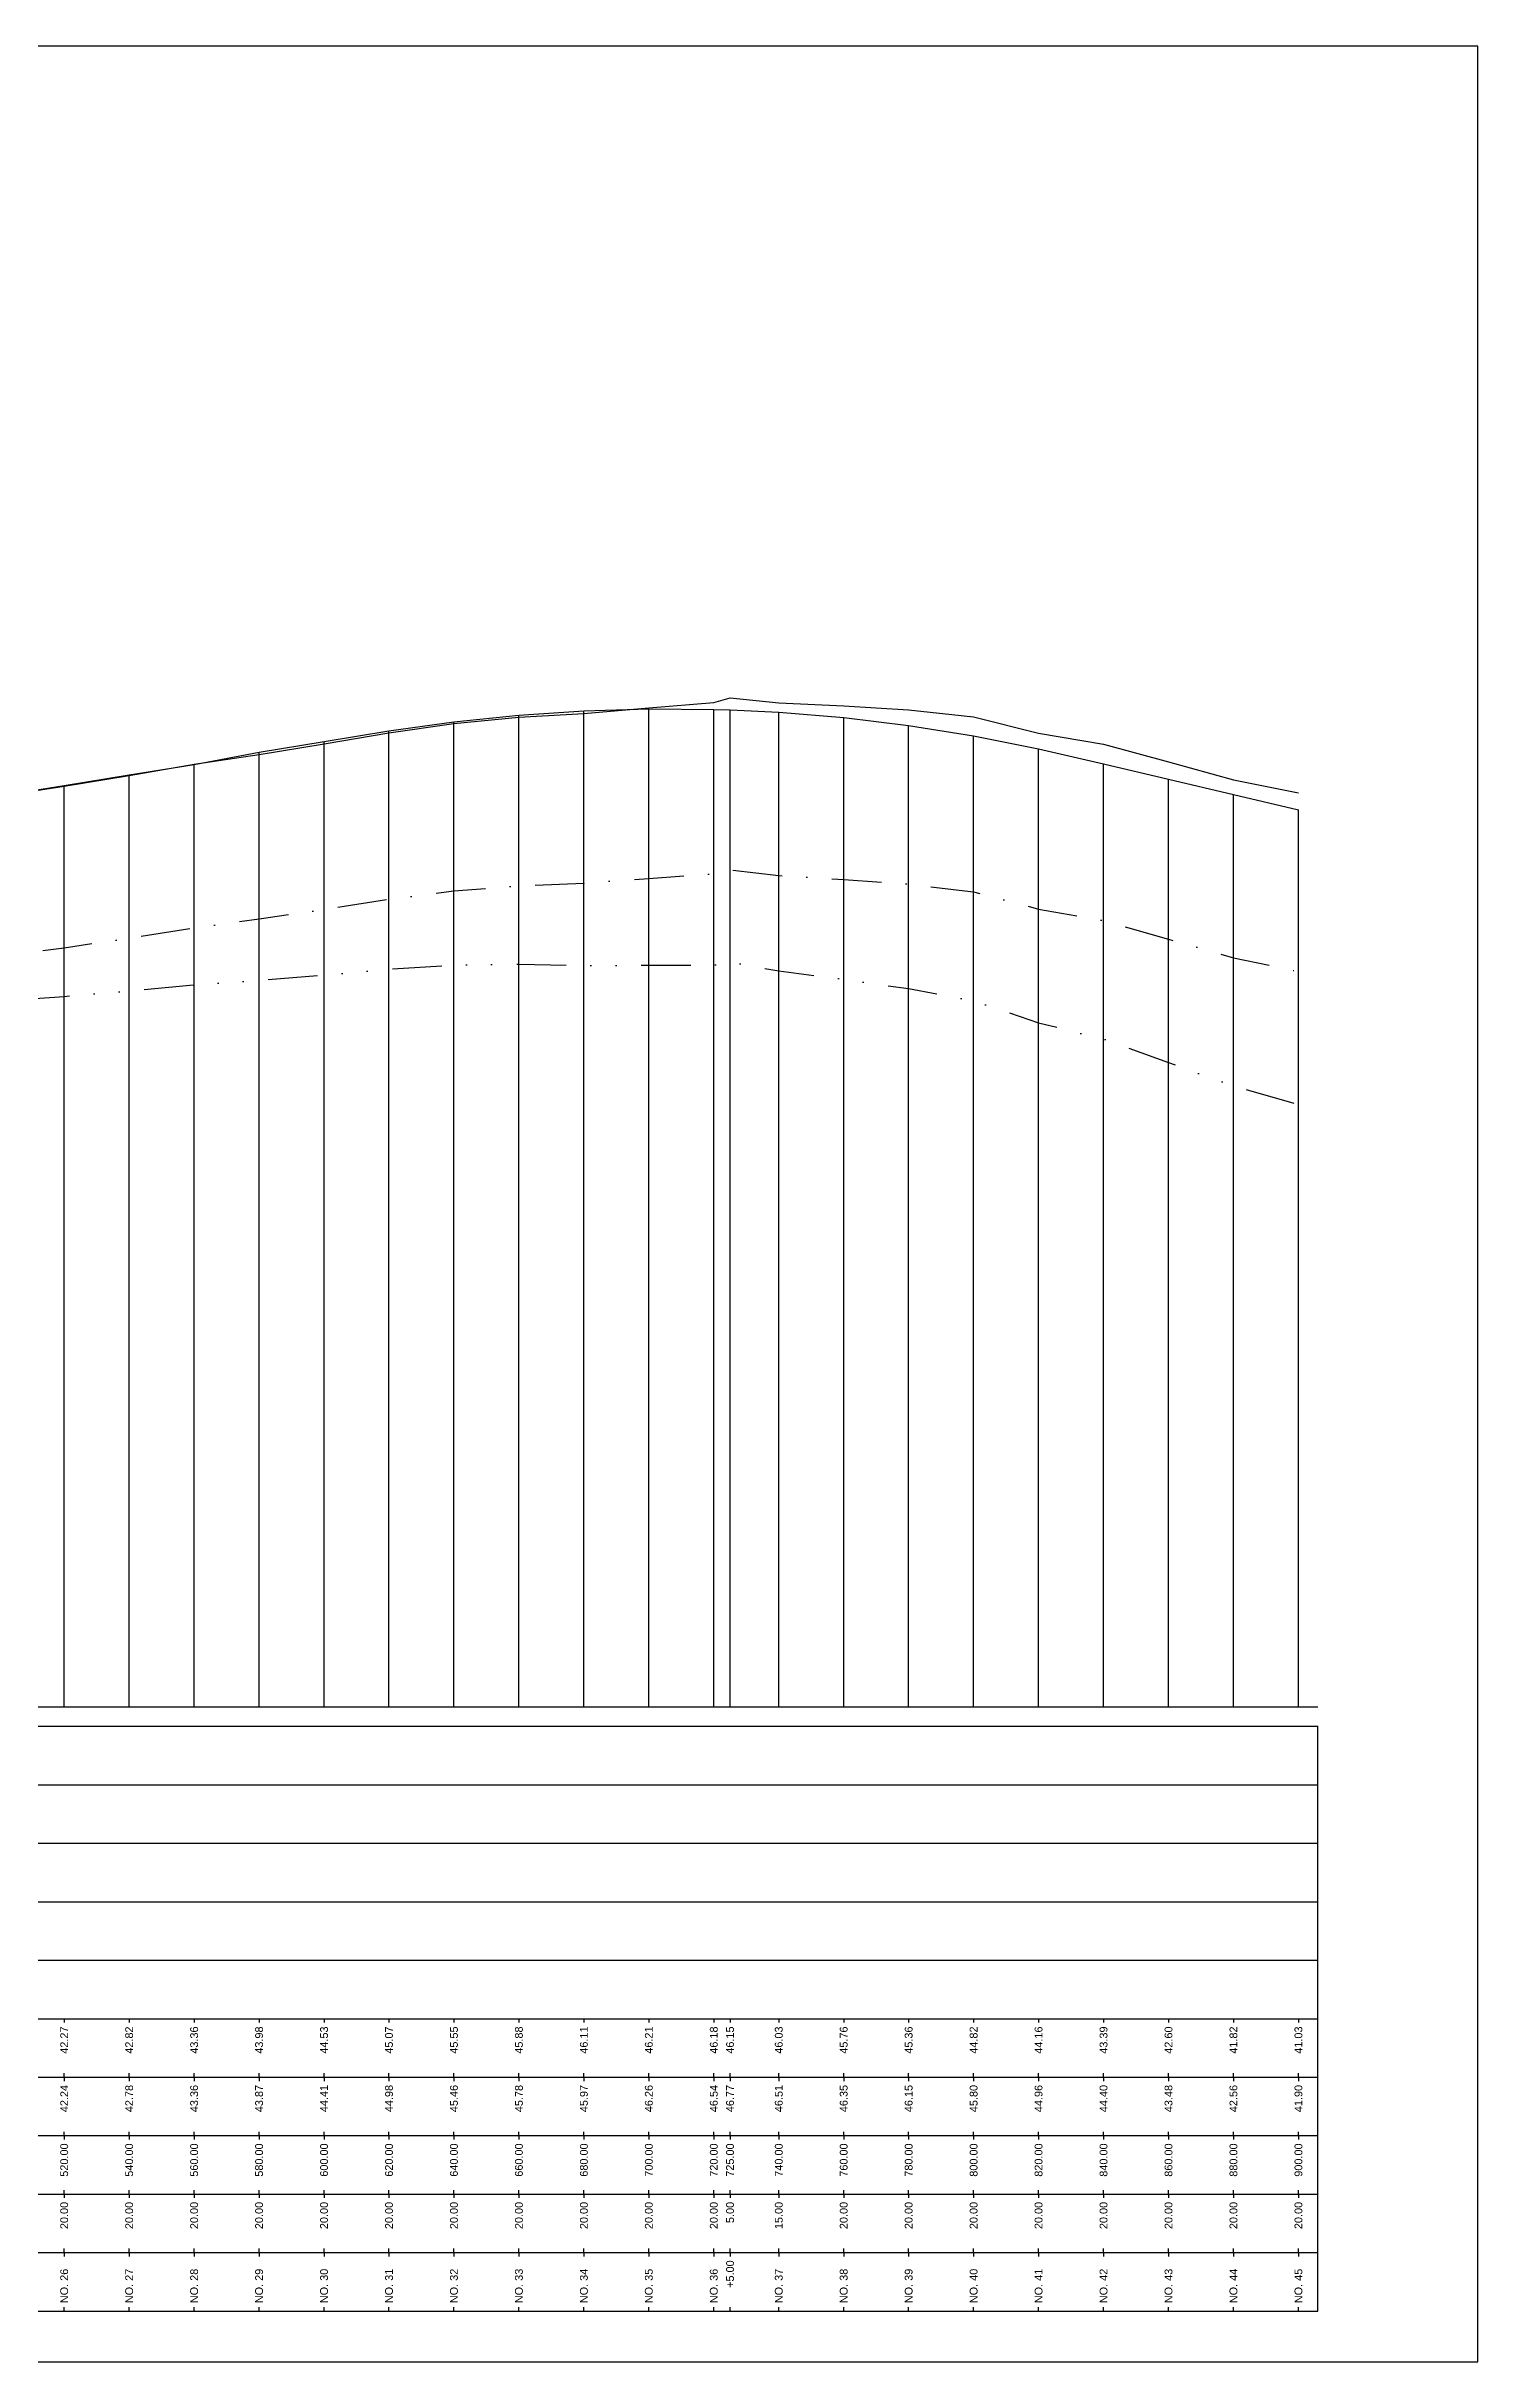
# Model space of a CAD drawing. Header units: millimetres. Extents: x -105495 to 3444, y -108190 to 2013.
# Drawn here: x 1355 to 1722, y -61180 to -60586 of the extents above; entities that cross this region are included whole.
import ezdxf
from ezdxf.enums import TextEntityAlignment as Align

# ---------------------------------------------------------------- set-up
doc = ezdxf.new("R2010")
doc.units = ezdxf.units.MM
doc.linetypes.add('DASHDOT', pattern=[25.4, 12.7, -6.35, 0, -6.35])
doc.linetypes.add('DIVIDE', pattern=[31.75, 12.7, -6.35, 0, -6.35, 0, -6.35])
for name, color, linetype in [('KZ_종단_계획선', 1, 'Continuous'), ('KZ_종단_도각', 7, 'Continuous'), ('KZ_종단_수직선', 7, 'Continuous'), ('KZ_종단_암선1', 56, 'DASHDOT'), ('KZ_종단_암선2', 4, 'DIVIDE'), ('KZ_종단_지반선', 3, 'Continuous'), ('KZ_종단_테이블문자', 7, 'Continuous'), ('KZ_종단_테이블선', 7, 'Continuous')]:
    doc.layers.add(name, color=color, linetype=linetype)
doc.styles.get("Standard").update_dxf_attribs({"font": 'arial.ttf'})

msp = doc.modelspace()

# ---------------------------------------------------------------- linework, layer by layer
at = {"layer": 'KZ_종단_계획선'}
msp.add_lwpolyline([(1342.67, -60778.32), (1359.33, -60775.63), (1376, -60772.92), (1392.67, -60770.21), (1409.33, -60767.08), (1426, -60764.37), (1442.67, -60761.65), (1459.33, -60759.26), (1476, -60757.59), (1492.67, -60756.46), (1509.33, -60755.97), (1526, -60756.1), (1530.17, -60756.24), (1542.67, -60756.86), (1559.33, -60758.2), (1576, -60760.21), (1592.67, -60762.88), (1609.33, -60766.19), (1626, -60770.04), (1642.67, -60773.98), (1659.33, -60777.91), (1676, -60781.86), (1676, -60781.86)], dxfattribs=at)
at = {"layer": 'KZ_종단_도각'}
msp.add_lwpolyline([(881, -61180), (1722, -61180), (1722, -60586), (881, -60586)], close=True, dxfattribs=at)
at = {"layer": 'KZ_종단_수직선'}
for p, q in [((1459.33, -61012), (1459.33, -60759.26)), ((1476, -61012), (1476, -60757.59)), ((1492.67, -61012), (1492.67, -60756.46)), ((1509.33, -61012), (1509.33, -60755.97)), ((1526, -61012), (1526, -60756.1)), ((1530.17, -61012), (1530.17, -60756.24)), ((1542.67, -61012), (1542.67, -60756.86)), ((1559.33, -61012), (1559.33, -60758.2)), ((1576, -61012), (1576, -60760.21)), ((1426, -61012), (1426, -60764.37)), ((1442.67, -61012), (1442.67, -60761.65)), ((1592.67, -61012), (1592.67, -60762.88)), ((1609.33, -61012), (1609.33, -60766.19)), ((1392.67, -61012), (1392.67, -60770.21)), ((1409.33, -61012), (1409.33, -60767.08)), ((1626, -61012), (1626, -60770.04)), ((1359.33, -61012), (1359.33, -60775.63)), ((1376, -61012), (1376, -60772.92)), ((1642.67, -61012), (1642.67, -60773.98)), ((1659.33, -61012), (1659.33, -60777.91)), ((1676, -61012), (1676, -60781.86))]:
    msp.add_line(p, q, dxfattribs=at)
at = {"layer": 'KZ_종단_암선1', "flags": 128}
msp.add_lwpolyline([(926, -60884.81), (928.08, -60883.1), (942.67, -60876.69), (959.33, -60869.3), (976, -60868.7), (992.67, -60870.39), (1009.33, -60872.08), (1023.94, -60873.79), (1026, -60874.03), (1042.67, -60872.87), (1046.83, -60872.28), (1059.33, -60870.84), (1074.7, -60870.82), (1076, -60870.82), (1092.67, -60870.65), (1109.33, -60869.7), (1126, -60867.83), (1131.4, -60867.56), (1142.67, -60867), (1159.33, -60863.87), (1176, -60874.93), (1188.87, -60845.46), (1192.67, -60844.47), (1209.33, -60838.16), (1226, -60836.43), (1242.67, -60831.21), (1259.33, -60831.87), (1276, -60824.97), (1292.67, -60823.24), (1309.33, -60820.9), (1326, -60821.94), (1342.67, -60819.54), (1359.33, -60817.25), (1376, -60814.8), (1392.67, -60812.14), (1409.33, -60809.88), (1426, -60807.42), (1442.67, -60804.83), (1459.33, -60802.7), (1476, -60801.36), (1492.67, -60800.66), (1509.33, -60799.47), (1526, -60798.32), (1530.17, -60797.24), (1542.67, -60798.72), (1559.33, -60799.72), (1576, -60800.94), (1592.67, -60802.91), (1609.33, -60807.32), (1626, -60810.31), (1642.67, -60815.08), (1659.33, -60819.85), (1676, -60823.34)], dxfattribs=at)
at = {"layer": 'KZ_종단_암선2', "flags": 128}
msp.add_lwpolyline([(926, -60984.67), (928.08, -60982.95), (942.67, -60976.69), (959.33, -60969.3), (976, -60968.35), (992.67, -60969.47), (1009.33, -60970.41), (1023.94, -60966.4), (1026, -60965.84), (1042.67, -60959.05), (1046.83, -60957.33), (1059.33, -60953.16), (1074.7, -60951.21), (1076, -60951.05), (1092.67, -60950.56), (1109.33, -60951.08), (1126, -60952.44), (1131.4, -60953.28), (1142.67, -60955.06), (1159.33, -60954.17), (1176, -60925.39), (1188.87, -60852.47), (1192.67, -60849.44), (1209.33, -60842.37), (1226, -60840.33), (1242.67, -60836.17), (1259.33, -60837.89), (1276, -60832.06), (1292.67, -60831.4), (1309.33, -60830.13), (1326, -60832.25), (1342.67, -60830.94), (1359.33, -60829.74), (1376, -60828.37), (1392.67, -60826.8), (1409.33, -60825.63), (1426, -60824.26), (1442.67, -60822.76), (1459.33, -60821.7), (1476, -60821.45), (1492.67, -60821.84), (1509.33, -60821.74), (1526, -60821.69), (1530.17, -60820.89), (1542.67, -60823.22), (1559.33, -60825.36), (1576, -60827.74), (1592.67, -60830.89), (1609.33, -60836.5), (1626, -60840.7), (1642.67, -60846.71), (1659.33, -60852.73), (1676, -60857.47)], dxfattribs=at)
at = {"layer": 'KZ_종단_지반선', "flags": 128}
msp.add_lwpolyline([(1342.67, -60778.36), (1359.33, -60775.8), (1376, -60773.1), (1392.67, -60770.18), (1409.33, -60767.66), (1426, -60764.95), (1442.67, -60762.1), (1459.33, -60759.71), (1476, -60758.11), (1492.67, -60757.16), (1509.33, -60755.72), (1526, -60754.31), (1530.17, -60753.17), (1542.67, -60754.47), (1559.33, -60755.24), (1576, -60756.24), (1592.67, -60758), (1609.33, -60762.2), (1626, -60765), (1642.67, -60769.59), (1659.33, -60774.18), (1676, -60777.5)], dxfattribs=at)
at = {"layer": 'KZ_종단_테이블선'}
for p, q in [((906, -61012), (1681, -61012)), ((906, -61017), (1681, -61017)), ((1681, -61032), (1681, -61017)), ((906, -61032), (1681, -61032)), ((1681, -61047), (1681, -61032)), ((906, -61047), (1681, -61047)), ((1681, -61062), (1681, -61047)), ((906, -61062), (1681, -61062)), ((1681, -61077), (1681, -61062)), ((906, -61077), (1681, -61077)), ((1681, -61092), (1681, -61077)), ((906, -61092), (1681, -61092)), ((1359.33, -61092), (1359.33, -61093)), ((1376, -61092), (1376, -61093)), ((1392.67, -61092), (1392.67, -61093)), ((1409.33, -61092), (1409.33, -61093)), ((1426, -61092), (1426, -61093)), ((1442.67, -61092), (1442.67, -61093)), ((1459.33, -61092), (1459.33, -61093)), ((1476, -61092), (1476, -61093)), ((1492.67, -61092), (1492.67, -61093)), ((1509.33, -61092), (1509.33, -61093)), ((1526, -61092), (1526, -61093)), ((1530.17, -61092), (1530.17, -61093)), ((1542.67, -61092), (1542.67, -61093)), ((1559.33, -61092), (1559.33, -61093)), ((1576, -61092), (1576, -61093)), ((1592.67, -61092), (1592.67, -61093)), ((1609.33, -61092), (1609.33, -61093)), ((1626, -61092), (1626, -61093)), ((1642.67, -61092), (1642.67, -61093)), ((1659.33, -61092), (1659.33, -61093)), ((1676, -61092), (1676, -61093)), ((1681, -61107), (1681, -61092)), ((906, -61107), (1681, -61107)), ((1359.33, -61107), (1359.33, -61106)), ((1359.33, -61107), (1359.33, -61108)), ((1376, -61107), (1376, -61106)), ((1376, -61107), (1376, -61108)), ((1392.67, -61107), (1392.67, -61106)), ((1392.67, -61107), (1392.67, -61108)), ((1409.33, -61107), (1409.33, -61106)), ((1409.33, -61107), (1409.33, -61108)), ((1426, -61107), (1426, -61106)), ((1426, -61107), (1426, -61108)), ((1442.67, -61107), (1442.67, -61106)), ((1442.67, -61107), (1442.67, -61108)), ((1459.33, -61107), (1459.33, -61106)), ((1459.33, -61107), (1459.33, -61108)), ((1476, -61107), (1476, -61106)), ((1476, -61107), (1476, -61108)), ((1492.67, -61107), (1492.67, -61106)), ((1492.67, -61107), (1492.67, -61108)), ((1509.33, -61107), (1509.33, -61106)), ((1509.33, -61107), (1509.33, -61108)), ((1526, -61107), (1526, -61106)), ((1526, -61107), (1526, -61108)), ((1530.17, -61107), (1530.17, -61106)), ((1530.17, -61107), (1530.17, -61108)), ((1542.67, -61107), (1542.67, -61106)), ((1542.67, -61107), (1542.67, -61108)), ((1559.33, -61107), (1559.33, -61106)), ((1559.33, -61107), (1559.33, -61108)), ((1576, -61107), (1576, -61106)), ((1576, -61107), (1576, -61108)), ((1592.67, -61107), (1592.67, -61106)), ((1592.67, -61107), (1592.67, -61108)), ((1609.33, -61107), (1609.33, -61106)), ((1609.33, -61107), (1609.33, -61108)), ((1626, -61107), (1626, -61106)), ((1626, -61107), (1626, -61108)), ((1642.67, -61107), (1642.67, -61106)), ((1642.67, -61107), (1642.67, -61108)), ((1659.33, -61107), (1659.33, -61106)), ((1659.33, -61107), (1659.33, -61108)), ((1676, -61107), (1676, -61106)), ((1676, -61107), (1676, -61108)), ((1681, -61122), (1681, -61107)), ((906, -61122), (1681, -61122)), ((1359.33, -61122), (1359.33, -61121)), ((1359.33, -61122), (1359.33, -61123)), ((1376, -61122), (1376, -61121)), ((1376, -61122), (1376, -61123)), ((1392.67, -61122), (1392.67, -61121)), ((1392.67, -61122), (1392.67, -61123)), ((1409.33, -61122), (1409.33, -61121)), ((1409.33, -61122), (1409.33, -61123)), ((1426, -61122), (1426, -61121)), ((1426, -61122), (1426, -61123)), ((1442.67, -61122), (1442.67, -61121)), ((1442.67, -61122), (1442.67, -61123)), ((1459.33, -61122), (1459.33, -61121)), ((1459.33, -61122), (1459.33, -61123)), ((1476, -61122), (1476, -61121)), ((1476, -61122), (1476, -61123)), ((1492.67, -61122), (1492.67, -61121)), ((1492.67, -61122), (1492.67, -61123)), ((1509.33, -61122), (1509.33, -61121)), ((1509.33, -61122), (1509.33, -61123)), ((1526, -61122), (1526, -61121)), ((1526, -61122), (1526, -61123)), ((1530.17, -61122), (1530.17, -61121)), ((1530.17, -61122), (1530.17, -61123)), ((1542.67, -61122), (1542.67, -61121)), ((1542.67, -61122), (1542.67, -61123)), ((1559.33, -61122), (1559.33, -61121)), ((1559.33, -61122), (1559.33, -61123)), ((1576, -61122), (1576, -61121)), ((1576, -61122), (1576, -61123)), ((1592.67, -61122), (1592.67, -61121)), ((1592.67, -61122), (1592.67, -61123)), ((1609.33, -61122), (1609.33, -61121)), ((1609.33, -61122), (1609.33, -61123)), ((1626, -61122), (1626, -61121)), ((1626, -61122), (1626, -61123)), ((1642.67, -61122), (1642.67, -61121)), ((1642.67, -61122), (1642.67, -61123)), ((1659.33, -61122), (1659.33, -61121)), ((1659.33, -61122), (1659.33, -61123)), ((1676, -61122), (1676, -61121)), ((1676, -61122), (1676, -61123)), ((1681, -61137), (1681, -61122)), ((906, -61137), (1681, -61137)), ((1359.33, -61137), (1359.33, -61136)), ((1359.33, -61137), (1359.33, -61138)), ((1376, -61137), (1376, -61136)), ((1376, -61137), (1376, -61138)), ((1392.67, -61137), (1392.67, -61136)), ((1392.67, -61137), (1392.67, -61138)), ((1409.33, -61137), (1409.33, -61136)), ((1409.33, -61137), (1409.33, -61138)), ((1426, -61137), (1426, -61136)), ((1426, -61137), (1426, -61138)), ((1442.67, -61137), (1442.67, -61136)), ((1442.67, -61137), (1442.67, -61138)), ((1459.33, -61137), (1459.33, -61136)), ((1459.33, -61137), (1459.33, -61138)), ((1476, -61137), (1476, -61136)), ((1476, -61137), (1476, -61138)), ((1492.67, -61137), (1492.67, -61136)), ((1492.67, -61137), (1492.67, -61138)), ((1509.33, -61137), (1509.33, -61136)), ((1509.33, -61137), (1509.33, -61138)), ((1526, -61137), (1526, -61136)), ((1526, -61137), (1526, -61138)), ((1530.17, -61137), (1530.17, -61136)), ((1530.17, -61137), (1530.17, -61138)), ((1542.67, -61137), (1542.67, -61136)), ((1542.67, -61137), (1542.67, -61138)), ((1559.33, -61137), (1559.33, -61136)), ((1559.33, -61137), (1559.33, -61138)), ((1576, -61137), (1576, -61136)), ((1576, -61137), (1576, -61138)), ((1592.67, -61137), (1592.67, -61136)), ((1592.67, -61137), (1592.67, -61138)), ((1609.33, -61137), (1609.33, -61136)), ((1609.33, -61137), (1609.33, -61138)), ((1626, -61137), (1626, -61136)), ((1626, -61137), (1626, -61138)), ((1642.67, -61137), (1642.67, -61136)), ((1642.67, -61137), (1642.67, -61138)), ((1659.33, -61137), (1659.33, -61136)), ((1659.33, -61137), (1659.33, -61138)), ((1676, -61137), (1676, -61136)), ((1676, -61137), (1676, -61138)), ((1681, -61152), (1681, -61137)), ((906, -61152), (1681, -61152)), ((1359.33, -61152), (1359.33, -61151)), ((1359.33, -61152), (1359.33, -61153)), ((1376, -61152), (1376, -61151)), ((1376, -61152), (1376, -61153)), ((1392.67, -61152), (1392.67, -61151)), ((1392.67, -61152), (1392.67, -61153)), ((1409.33, -61152), (1409.33, -61151)), ((1409.33, -61152), (1409.33, -61153)), ((1426, -61152), (1426, -61151)), ((1426, -61152), (1426, -61153)), ((1442.67, -61152), (1442.67, -61151)), ((1442.67, -61152), (1442.67, -61153)), ((1459.33, -61152), (1459.33, -61151)), ((1459.33, -61152), (1459.33, -61153)), ((1476, -61152), (1476, -61151)), ((1476, -61152), (1476, -61153)), ((1492.67, -61152), (1492.67, -61151)), ((1492.67, -61152), (1492.67, -61153)), ((1509.33, -61152), (1509.33, -61151)), ((1509.33, -61152), (1509.33, -61153)), ((1526, -61152), (1526, -61151)), ((1526, -61152), (1526, -61153)), ((1530.17, -61152), (1530.17, -61151)), ((1530.17, -61152), (1530.17, -61153)), ((1542.67, -61152), (1542.67, -61151)), ((1542.67, -61152), (1542.67, -61153)), ((1559.33, -61152), (1559.33, -61151)), ((1559.33, -61152), (1559.33, -61153)), ((1576, -61152), (1576, -61151)), ((1576, -61152), (1576, -61153)), ((1592.67, -61152), (1592.67, -61151)), ((1592.67, -61152), (1592.67, -61153)), ((1609.33, -61152), (1609.33, -61151)), ((1609.33, -61152), (1609.33, -61153)), ((1626, -61152), (1626, -61151)), ((1626, -61152), (1626, -61153)), ((1642.67, -61152), (1642.67, -61151)), ((1642.67, -61152), (1642.67, -61153)), ((1659.33, -61152), (1659.33, -61151)), ((1659.33, -61152), (1659.33, -61153)), ((1676, -61152), (1676, -61151)), ((1676, -61152), (1676, -61153)), ((1681, -61167), (1681, -61152)), ((906, -61167), (1681, -61167)), ((1359.33, -61167), (1359.33, -61166)), ((1376, -61167), (1376, -61166)), ((1392.67, -61167), (1392.67, -61166)), ((1409.33, -61167), (1409.33, -61166)), ((1426, -61167), (1426, -61166)), ((1442.67, -61167), (1442.67, -61166)), ((1459.33, -61167), (1459.33, -61166)), ((1476, -61167), (1476, -61166)), ((1492.67, -61167), (1492.67, -61166)), ((1509.33, -61167), (1509.33, -61166)), ((1526, -61167), (1526, -61166)), ((1530.17, -61167), (1530.17, -61166)), ((1542.67, -61167), (1542.67, -61166)), ((1559.33, -61167), (1559.33, -61166)), ((1576, -61167), (1576, -61166)), ((1592.67, -61167), (1592.67, -61166)), ((1609.33, -61167), (1609.33, -61166)), ((1626, -61167), (1626, -61166)), ((1642.67, -61167), (1642.67, -61166)), ((1659.33, -61167), (1659.33, -61166)), ((1676, -61167), (1676, -61166))]:
    msp.add_line(p, q, dxfattribs=at)

# ---------------------------------------------------------------- texts
at = {"layer": 'KZ_종단_테이블문자'}
for s, p in [('42.27', (1359.33, -61094)), ('42.82', (1376, -61094)), ('43.36', (1392.67, -61094)), ('43.98', (1409.33, -61094)), ('44.53', (1426, -61094)), ('45.07', (1442.67, -61094)), ('45.55', (1459.33, -61094)), ('45.88', (1476, -61094)), ('46.11', (1492.67, -61094)), ('46.21', (1509.33, -61094)), ('46.18', (1526, -61094)), ('46.15', (1530.17, -61094)), ('46.03', (1542.67, -61094)), ('45.76', (1559.33, -61094)), ('45.36', (1576, -61094)), ('44.82', (1592.67, -61094)), ('44.16', (1609.33, -61094)), ('43.39', (1626, -61094)), ('42.60', (1642.67, -61094)), ('41.82', (1659.33, -61094)), ('41.03', (1676, -61094)), ('42.24', (1359.33, -61109)), ('42.78', (1376, -61109)), ('43.36', (1392.67, -61109)), ('43.87', (1409.33, -61109)), ('44.41', (1426, -61109)), ('44.98', (1442.67, -61109)), ('45.46', (1459.33, -61109)), ('45.78', (1476, -61109)), ('45.97', (1492.67, -61109)), ('46.26', (1509.33, -61109)), ('46.54', (1526, -61109)), ('46.77', (1530.17, -61109)), ('46.51', (1542.67, -61109)), ('46.35', (1559.33, -61109)), ('46.15', (1576, -61109)), ('45.80', (1592.67, -61109)), ('44.96', (1609.33, -61109)), ('44.40', (1626, -61109)), ('43.48', (1642.67, -61109)), ('42.56', (1659.33, -61109)), ('41.90', (1676, -61109)), ('520.00', (1359.33, -61124)), ('540.00', (1376, -61124)), ('560.00', (1392.67, -61124)), ('580.00', (1409.33, -61124)), ('600.00', (1426, -61124)), ('620.00', (1442.67, -61124)), ('640.00', (1459.33, -61124)), ('660.00', (1476, -61124)), ('680.00', (1492.67, -61124)), ('700.00', (1509.33, -61124)), ('720.00', (1526, -61124)), ('725.00', (1530.17, -61124)), ('740.00', (1542.67, -61124)), ('760.00', (1559.33, -61124)), ('780.00', (1576, -61124)), ('800.00', (1592.67, -61124)), ('820.00', (1609.33, -61124)), ('840.00', (1626, -61124)), ('860.00', (1642.67, -61124)), ('880.00', (1659.33, -61124)), ('900.00', (1676, -61124)), ('20.00', (1359.33, -61139)), ('20.00', (1376, -61139)), ('20.00', (1392.67, -61139)), ('20.00', (1409.33, -61139)), ('20.00', (1426, -61139)), ('20.00', (1442.67, -61139)), ('20.00', (1459.33, -61139)), ('20.00', (1476, -61139)), ('20.00', (1492.67, -61139)), ('20.00', (1509.33, -61139)), ('20.00', (1526, -61139)), ('5.00', (1530.17, -61139)), ('15.00', (1542.67, -61139)), ('20.00', (1559.33, -61139)), ('20.00', (1576, -61139)), ('20.00', (1592.67, -61139)), ('20.00', (1609.33, -61139)), ('20.00', (1626, -61139)), ('20.00', (1642.67, -61139)), ('20.00', (1659.33, -61139)), ('20.00', (1676, -61139)), ('+5.00', (1530.17, -61154))]:
    msp.add_text(s, height=2, rotation=90, dxfattribs=at).set_placement(p, align=Align.MIDDLE_RIGHT)
for s, p in [('NO. 26', (1359.33, -61165)), ('NO. 27', (1376, -61165)), ('NO. 28', (1392.67, -61165)), ('NO. 29', (1409.33, -61165)), ('NO. 30', (1426, -61165)), ('NO. 31', (1442.67, -61165)), ('NO. 32', (1459.33, -61165)), ('NO. 33', (1476, -61165)), ('NO. 34', (1492.67, -61165)), ('NO. 35', (1509.33, -61165)), ('NO. 36', (1526, -61165)), ('NO. 37', (1542.67, -61165)), ('NO. 38', (1559.33, -61165)), ('NO. 39', (1576, -61165)), ('NO. 40', (1592.67, -61165)), ('NO. 41', (1609.33, -61165)), ('NO. 42', (1626, -61165)), ('NO. 43', (1642.67, -61165)), ('NO. 44', (1659.33, -61165)), ('NO. 45', (1676, -61165))]:
    msp.add_text(s, height=2, rotation=90, dxfattribs=at).set_placement(p, align=Align.MIDDLE_LEFT)

doc.saveas('drawing.dxf')
